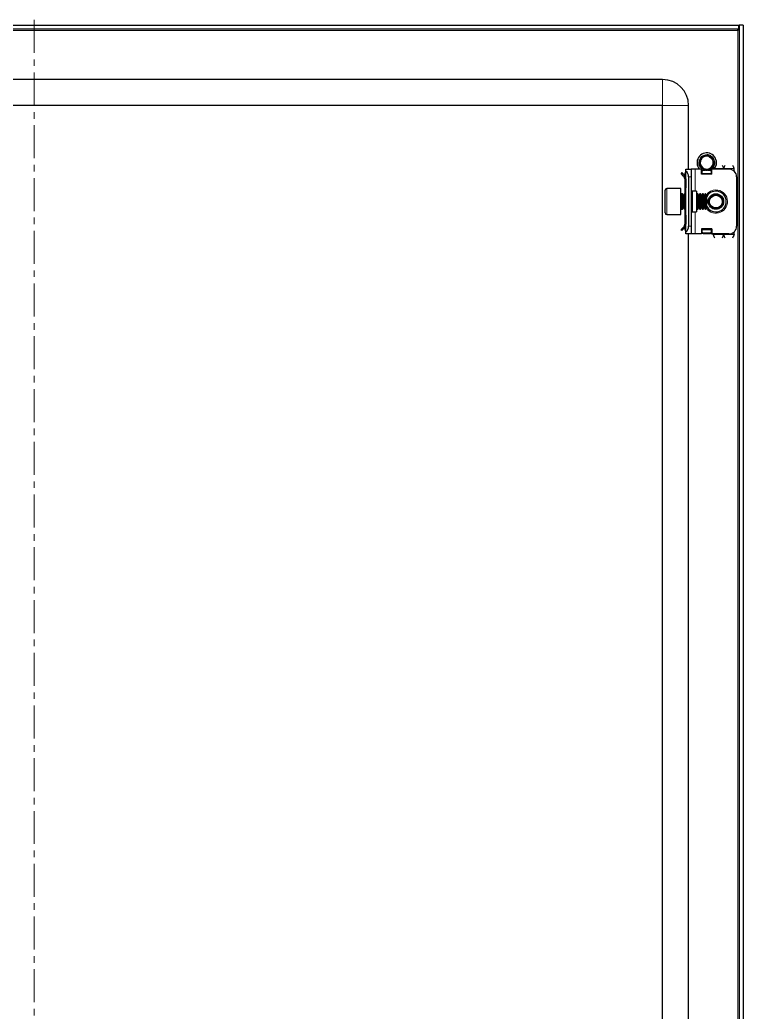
# Model space of a CAD drawing. Header units: millimetres. Extents: x -4 to 1444, y -624 to 1170.
# Drawn here: x 1165.2 to 1443.6, y 671.5 to 1053.8 of the extents above; entities that cross this region are included whole.
import ezdxf

# ---------------------------------------------------------------- set-up
doc = ezdxf.new("R2010")
doc.units = ezdxf.units.MM
doc.linetypes.add('CENTERX2', pattern=[20.32, 12.7, -2.54, 2.54, -2.54])
doc.layers.add('FORMAT', color=7, linetype='Continuous')

msp = doc.modelspace()

# ---------------------------------------------------------------- linework, layer by layer
at = {"color": 7, "linetype": 'Continuous', "lineweight": 25}
for p, q in [((899.32, 1051.79), (1441.92, 1051.79)), ((1441.92, 1050.29), (1441.92, 1051.79)), ((1443.62, 1051.79), (1442.12, 1051.79)), ((1442.12, 1051.79), (1442.12, -509.21)), ((1443.62, 1051.79), (1443.62, -509.21)), ((899.32, 1050.29), (1441.92, 1050.29)), ((1441.77, 1050.29), (1441.52, 1049.69)), ((1412.62, 1030.79), (928.62, 1030.79)), ((1412.62, 1020.79), (928.62, 1020.79)), ((1412.62, -478.21), (1412.62, 1020.79)), ((1422.62, 996.29), (1422.62, 1020.79)), ((1428.55, 1001.59), (1428.5, 1001.57)), ((1428.74, 1001.65), (1428.7, 1001.64)), ((1428.93, 1001.71), (1428.89, 1001.69)), ((1429.82, 1001.78), (1429.08, 1001.71)), ((1426.63, 998.88), (1426.62, 998.83)), ((1426.63, 998.88), (1426.65, 999.13)), ((1426.64, 999.09), (1426.63, 999.04)), ((1426.63, 998.67), (1426.65, 998.91)), ((1426.63, 998.67), (1426.63, 998.63)), ((1426.64, 998.48), (1426.65, 998.43)), ((1426.67, 999.29), (1426.66, 999.24)), ((1426.67, 998.29), (1426.67, 998.24)), ((1426.71, 999.49), (1426.7, 999.44)), ((1426.7, 998.1), (1426.71, 998.06)), ((1426.71, 999.49), (1426.78, 999.72)), ((1426.76, 999.68), (1426.75, 999.63)), ((1426.75, 997.92), (1426.76, 997.88)), ((1426.81, 997.75), (1426.81, 997.74)), ((1427.28, 1000.65), (1427.87, 1001.22)), ((1427.55, 1000.95), (1427.52, 1000.92)), ((1427.55, 1000.95), (1427.71, 1001.09)), ((1428, 1001.31), (1428.2, 1001.42)), ((1428.18, 1001.41), (1428.13, 1001.39)), ((1428.18, 1001.34), (1428.13, 1001.39)), ((1428.18, 1001.41), (1428.4, 1001.49)), ((1428.36, 1001.51), (1428.31, 1001.48)), ((1431.32, 1001.26), (1431.28, 1001.29)), ((1431.49, 1001.14), (1431.45, 1001.17)), ((1431.64, 1001), (1431.61, 1001.04)), ((1431.78, 1000.87), (1431.75, 1000.9)), ((1431.78, 1000.87), (1431.9, 1000.73)), ((1431.9, 1000.74), (1431.88, 1000.76)), ((1431.92, 999.65), (1432.08, 999.24)), ((1432.46, 997.81), (1432.47, 997.85)), ((1432.52, 997.99), (1432.53, 998.03)), ((1432.62, 998.59), (1432.56, 998.28)), ((1432.56, 998.18), (1432.57, 998.23)), ((1432.6, 998.38), (1432.6, 998.43)), ((1432.62, 998.79), (1432.62, 998.78)), ((1432.62, 998.59), (1432.62, 998.64)), ((1420.06, 994.92), (1419.71, 994.57)), ((1420.68, 993.6), (1419.71, 994.57)), ((1421.04, 993.95), (1420.06, 994.92)), ((1420.68, 993.6), (1421.04, 993.95)), ((1421.12, 994.29), (1421.12, 993.89)), ((1421.42, 994.99), (1421.62, 995.2)), ((1421.62, 996.29), (1423.62, 996.29)), ((1421.62, 995.52), (1421.62, 996.29)), ((1421.62, 972.05), (1421.62, 995.52)), ((1423.62, 996.29), (1423.62, 993.29)), ((1425.12, 996.29), (1423.62, 996.29)), ((1427.62, 996.29), (1425.12, 996.29)), ((1427.4, 996.77), (1427.43, 996.74)), ((1427.53, 996.64), (1427.57, 996.6)), ((1427.62, 994.29), (1427.62, 996.29)), ((1427.87, 995.47), (1427.62, 995.61)), ((1431.62, 994.29), (1427.62, 994.29)), ((1427.84, 996.37), (1427.64, 996.56)), ((1427.68, 996.5), (1427.72, 996.47)), ((1427.84, 996.37), (1427.88, 996.34)), ((1427.87, 995.91), (1428.22, 996.15)), ((1428.37, 995.91), (1427.87, 995.55)), ((1427.87, 995.55), (1427.87, 995.91)), ((1427.87, 994.64), (1427.87, 995.55)), ((1427.87, 994.29), (1427.87, 994.64)), ((1428.02, 996.25), (1428.06, 996.23)), ((1428.19, 996.15), (1428.05, 996.27)), ((1428.19, 996.15), (1428.2, 996.26)), ((1428.19, 996.15), (1428.23, 996.13)), ((1428.37, 995.91), (1428.77, 995.91)), ((1428.73, 995.92), (1428.53, 996.03)), ((1428.55, 995.98), (1428.59, 995.97)), ((1428.73, 995.92), (1428.77, 995.91)), ((1428.91, 995.87), (1428.95, 995.86)), ((1430.07, 995.82), (1429.89, 995.8)), ((1430.22, 995.85), (1430.27, 995.86)), ((1430.46, 995.91), (1430.87, 995.91)), ((1431.37, 995.55), (1430.87, 995.91)), ((1431.16, 996.21), (1430.89, 996.09)), ((1430.97, 996.19), (1431.37, 995.91)), ((1431.37, 995.91), (1431.37, 995.55)), ((1431.37, 995.55), (1431.37, 994.64)), ((1431.37, 994.64), (1431.37, 994.29)), ((1431.62, 995.61), (1431.42, 995.5)), ((1431.42, 995.5), (1431.42, 994.29)), ((1431.62, 994.29), (1431.62, 996.29)), ((1438.12, 996.29), (1431.62, 996.29)), ((1431.89, 996.82), (1431.73, 996.69)), ((1431.86, 996.85), (1431.75, 996.66)), ((1432.39, 997.67), (1432.29, 997.48)), ((1432.41, 997.67), (1432.3, 997.49)), ((1440.12, 995.52), (1440.12, 996.54)), ((1421.12, 992.54), (1421.62, 992.54)), ((1421.12, 992.54), (1421.12, 989.04)), ((1421.62, 992.54), (1421.62, 989.04)), ((1422.62, 993.29), (1422.62, 974.29)), ((1423.62, 993.29), (1423.62, 974.29)), ((1441.12, 993.29), (1441.12, 974.29)), ((1413.62, 979.39), (1413.62, 988.19)), ((1419.62, 988.79), (1414.22, 988.79)), ((1419.62, 978.79), (1419.62, 988.79)), ((1420.24, 986.79), (1419.87, 986.79)), ((1420.62, 986.23), (1420.24, 986.79)), ((1420.24, 986.31), (1420.24, 986.79)), ((1420.24, 980.79), (1420.24, 986.31)), ((1421.01, 986.79), (1420.62, 986.23)), ((1421.24, 986.79), (1421.01, 986.79)), ((1421.01, 986.31), (1421.01, 986.79)), ((1421.01, 980.79), (1421.01, 986.31)), ((1421.62, 989.04), (1421.12, 989.04)), ((1421.12, 989.04), (1421.12, 986.79)), ((1421.62, 986.23), (1421.24, 986.79)), ((1421.24, 986.31), (1421.24, 986.79)), ((1421.24, 980.79), (1421.24, 986.31)), ((1425.62, 987.79), (1424.12, 987.79)), ((1425.62, 987.79), (1425.62, 979.79)), ((1426.01, 986.79), (1425.62, 986.23)), ((1426.24, 986.79), (1426.01, 986.79)), ((1426.01, 986.31), (1426.01, 986.79)), ((1426.01, 980.79), (1426.01, 986.31)), ((1426.62, 986.23), (1426.24, 986.79)), ((1426.24, 986.31), (1426.24, 986.79)), ((1426.24, 980.79), (1426.24, 986.31)), ((1427.01, 986.79), (1426.62, 986.23)), ((1427.24, 986.79), (1427.01, 986.79)), ((1427.01, 986.31), (1427.01, 986.79)), ((1427.01, 980.79), (1427.01, 986.31)), ((1427.62, 986.23), (1427.24, 986.79)), ((1427.24, 986.31), (1427.24, 986.79)), ((1427.24, 980.79), (1427.24, 986.31)), ((1428.01, 986.79), (1427.62, 986.23)), ((1428.24, 986.79), (1428.01, 986.79)), ((1428.01, 986.31), (1428.01, 986.79)), ((1428.01, 980.79), (1428.01, 986.31)), ((1428.62, 986.23), (1428.24, 986.79)), ((1428.24, 986.31), (1428.24, 986.79)), ((1428.24, 980.79), (1428.24, 986.31)), ((1429.01, 986.79), (1428.62, 986.23)), ((1429.07, 986.79), (1429.01, 986.79)), ((1429.01, 986.31), (1429.01, 986.79)), ((1429.01, 980.79), (1429.01, 986.31)), ((1429.62, 986.23), (1429.07, 986.79)), ((1429.07, 980.79), (1429.07, 986.79)), ((1420.62, 985.85), (1420.62, 986.23)), ((1420.62, 981.34), (1420.62, 985.85)), ((1426.62, 985.85), (1426.62, 986.23)), ((1426.62, 981.34), (1426.62, 985.85)), ((1427.62, 985.85), (1427.62, 986.23)), ((1427.62, 981.34), (1427.62, 985.85)), ((1428.62, 985.85), (1428.62, 986.23)), ((1428.62, 981.34), (1428.62, 985.85)), ((1429.62, 981.34), (1429.62, 986.23)), ((1414.22, 978.79), (1419.62, 978.79)), ((1419.87, 980.79), (1420.24, 980.79)), ((1420.24, 980.79), (1420.62, 981.34)), ((1420.62, 981.34), (1421.01, 980.79)), ((1421.01, 980.79), (1421.24, 980.79)), ((1421.12, 980.79), (1421.12, 978.54)), ((1421.24, 980.79), (1421.62, 981.34)), ((1424.12, 979.79), (1425.62, 979.79)), ((1425.62, 981.34), (1426.01, 980.79)), ((1426.01, 980.79), (1426.24, 980.79)), ((1426.24, 980.79), (1426.62, 981.34)), ((1426.62, 981.34), (1427.01, 980.79)), ((1427.01, 980.79), (1427.24, 980.79)), ((1427.24, 980.79), (1427.62, 981.34)), ((1427.62, 981.34), (1428.01, 980.79)), ((1428.01, 980.79), (1428.24, 980.79)), ((1428.24, 980.79), (1428.62, 981.34)), ((1428.62, 981.34), (1429.01, 980.79)), ((1429.01, 980.79), (1429.07, 980.79)), ((1429.07, 980.79), (1429.62, 981.34)), ((1421.12, 978.54), (1421.62, 978.54)), ((1421.12, 978.54), (1421.12, 975.04)), ((1421.12, 975.04), (1421.62, 975.04)), ((1421.62, 978.54), (1421.62, 975.04)), ((1420.68, 973.97), (1419.71, 973)), ((1420.06, 972.65), (1419.71, 973)), ((1421.04, 973.62), (1420.06, 972.65)), ((1420.68, 973.97), (1421.04, 973.62)), ((1421.12, 973.29), (1421.12, 973.75)), ((1421.62, 972.37), (1421.42, 972.58)), ((1421.62, 971.29), (1421.62, 972.05)), ((1423.62, 971.29), (1421.62, 971.29)), ((1422.62, 596.29), (1422.62, 971.29)), ((1423.62, 974.29), (1423.62, 971.29)), ((1425.12, 971.29), (1423.62, 971.29)), ((1427.62, 971.29), (1425.12, 971.29)), ((1431.62, 973.29), (1427.62, 973.29)), ((1427.62, 973.29), (1427.62, 971.29)), ((1427.87, 972.93), (1427.87, 973.29)), ((1427.87, 972.02), (1427.87, 972.93)), ((1427.87, 972.02), (1428.37, 971.66)), ((1427.87, 971.66), (1427.87, 972.02)), ((1428.37, 971.31), (1427.87, 971.66)), ((1430.87, 971.66), (1428.37, 971.66)), ((1428.37, 971.66), (1428.37, 971.31)), ((1430.87, 971.31), (1428.37, 971.31)), ((1430.87, 971.66), (1431.37, 972.02)), ((1430.87, 971.31), (1430.87, 971.66)), ((1431.37, 971.66), (1430.87, 971.31)), ((1431.37, 973.29), (1431.37, 972.93)), ((1431.37, 972.93), (1431.37, 972.02)), ((1431.37, 972.02), (1431.37, 971.66)), ((1431.42, 973.29), (1431.42, 971.4)), ((1431.42, 971.4), (1431.62, 971.4)), ((1431.62, 973.29), (1431.62, 971.29)), ((1438.12, 971.29), (1431.62, 971.29)), ((1432.12, 971.04), (1432.12, 971.29)), ((1440.12, 971.04), (1440.12, 972.05))]:
    msp.add_line(p, q, dxfattribs=at)
at = {"color": 8, "linetype": 'Continuous', "lineweight": 18}
for p, q in [((899.72, 1049.69), (1441.52, 1049.69)), ((1441.52, 1049.69), (1441.52, -507.11)), ((1412.62, 1020.79), (1412.62, 1030.79)), ((1412.62, 1020.79), (1422.62, 1020.79)), ((1421.62, 994.29), (1421.12, 994.29)), ((1421.62, 994.79), (1421.42, 994.99)), ((1425.12, 996.29), (1425.12, 987.79)), ((1431.37, 994.64), (1427.87, 994.64)), ((1432.62, 996.54), (1436.12, 996.54)), ((1440.12, 996.54), (1436.12, 996.54)), ((1423.62, 993.29), (1422.62, 993.29)), ((1414.22, 988.79), (1414.22, 978.79)), ((1419.87, 986.79), (1419.87, 982.17)), ((1424.12, 987.79), (1424.12, 979.79)), ((1419.87, 982.17), (1419.87, 980.79)), ((1425.12, 979.79), (1425.12, 971.29)), ((1421.62, 973.29), (1421.12, 973.29)), ((1421.62, 972.79), (1421.42, 972.58)), ((1422.62, 974.29), (1423.62, 974.29)), ((1427.87, 972.93), (1431.37, 972.93)), ((1436.12, 971.04), (1432.12, 971.04)), ((1440.12, 971.04), (1436.12, 971.04))]:
    msp.add_line(p, q, dxfattribs=at)
at = {"color": 7, "linetype": 'Continuous', "lineweight": 25}
for radius in [3, 2.76, 2.45]:
    msp.add_circle((1433.12, 983.79), radius, dxfattribs=at)
for centre, radius, start, end in [((1412.62, 1020.79), 10, 0, 90), ((1429.62, 998.79), 3.75, 0, 221.8103), ((1429.62, 998.79), 3, 59.9286, 86.2193), ((1429.62, 998.79), 2.5, 168.5944, 228.5944), ((1429.62, 998.79), 2.5, 108.5944, 168.5944), ((1429.62, 998.79), 2.5, 75.8881, 108.5944), ((1429.62, 998.79), 2.5, 288.5944, 348.5944), ((1429.62, 998.79), 3, 360, 40.7437), ((1429.62, 998.79), 2.5, 348.5944, 10.5165), ((1429.62, 998.79), 3.75, 318.1897, 0), ((1422.12, 994.29), 1, 135, 180), ((1419.62, 993.29), 3, 360, 48.1897), ((1429.62, 998.79), 2.5, 228.5944, 288.5944), ((1438.12, 993.29), 3, 360, 90), ((1414.22, 988.19), 0.6, 90, 180), ((1419.87, 987.04), 0.25, 180, 270), ((1424.12, 988.29), 0.5, 180, 270), ((1433.12, 983.79), 4, 270, 151.045), ((1414.22, 979.39), 0.6, 180, 270), ((1419.87, 980.54), 0.25, 90, 180), ((1424.12, 979.29), 0.5, 90, 180), ((1433.12, 983.79), 4, 208.955, 270), ((1422.12, 973.29), 1, 180, 225), ((1419.62, 974.29), 3, 311.8103, 360), ((1438.12, 974.29), 3, 270, 360)]:
    msp.add_arc(centre, radius, start, end, dxfattribs=at)
at = {"color": 8, "linetype": 'Continuous', "lineweight": 18}
for start, end in [(215.4622, 90), (90, 144.5378)]:
    msp.add_arc((1433.12, 983.79), 4.5, start, end, dxfattribs=at)
at = {"color": 7, "linetype": 'Continuous', "lineweight": 25}
for points, knots in [([(1442.12, 1051.79), (1442.11, 1051.6), (1442.09, 1051.24), (1442.01, 1050.87), (1441.93, 1050.68), (1441.92, 1050.67)], [0, 0, 0, 0, 0.48755, 0.9750699, 1, 1, 1, 1]), ([(1428.55, 1001.59), (1428.58, 1001.56), (1428.63, 1001.51), (1428.68, 1001.43), (1428.71, 1001.35), (1428.72, 1001.27), (1428.72, 1001.19), (1428.71, 1001.15), (1428.71, 1001.13)], [0, 0, 0, 0, 0.208724, 0.39105, 0.568219, 0.73683, 0.894853, 1, 1, 1, 1]), ([(1428.73, 1001.13), (1428.74, 1001.14), (1428.76, 1001.18), (1428.77, 1001.26), (1428.78, 1001.36), (1428.77, 1001.45), (1428.74, 1001.55), (1428.71, 1001.61), (1428.7, 1001.64)], [0, 0, 0, 0, 0.043388, 0.23288, 0.422274, 0.611632, 0.803279, 1, 1, 1, 1]), ([(1428.74, 1001.65), (1428.77, 1001.63), (1428.81, 1001.57), (1428.84, 1001.49), (1428.86, 1001.4), (1428.87, 1001.32), (1428.85, 1001.24), (1428.84, 1001.19), (1428.82, 1001.16), (1428.82, 1001.16)], [0, 0, 0, 0, 0.198483, 0.367712, 0.531083, 0.685778, 0.830503, 0.965152, 1, 1, 1, 1]), ([(1429.08, 1001.71), (1429.08, 1001.69), (1429.1, 1001.65), (1429.12, 1001.57), (1429.12, 1001.49), (1429.1, 1001.41), (1429.07, 1001.33), (1429, 1001.25), (1428.91, 1001.19), (1428.85, 1001.16), (1428.83, 1001.16)], [0, 0, 0, 0, 0.098631, 0.238541, 0.378532, 0.49895, 0.601027, 0.777401, 0.9101, 1, 1, 1, 1]), ([(1428.85, 1001.17), (1428.86, 1001.2), (1428.88, 1001.24), (1428.91, 1001.33), (1428.93, 1001.43), (1428.93, 1001.56), (1428.9, 1001.64), (1428.89, 1001.69)], [0, 0, 0, 0, 0.13286, 0.29106, 0.491007, 0.69089, 1, 1, 1, 1]), ([(1428.93, 1001.71), (1428.95, 1001.68), (1428.98, 1001.63), (1429, 1001.54), (1429.01, 1001.46), (1429, 1001.38), (1428.98, 1001.29), (1428.93, 1001.23), (1428.91, 1001.19)], [0, 0, 0, 0, 0.16279, 0.324686, 0.479688, 0.626058, 0.76302, 1, 1, 1, 1]), ([(1428.93, 1001.2), (1428.93, 1001.21), (1428.96, 1001.23), (1429, 1001.29), (1429.04, 1001.37), (1429.07, 1001.46), (1429.09, 1001.56), (1429.09, 1001.64), (1429.08, 1001.69), (1429.08, 1001.71)], [0, 0, 0, 0, 0.036757, 0.196192, 0.355485, 0.51469, 0.719746, 0.882005, 1, 1, 1, 1]), ([(1426.85, 998.85), (1426.83, 998.86), (1426.79, 998.86), (1426.71, 998.86), (1426.65, 998.84), (1426.62, 998.83)], [0, 0, 0, 0, 0.236131, 0.613435, 1, 1, 1, 1]), ([(1427.02, 998.99), (1427.01, 998.99), (1426.98, 999.01), (1426.91, 999.03), (1426.81, 999.05), (1426.72, 999.05), (1426.66, 999.04), (1426.63, 999.04)], [0, 0, 0, 0, 0.050156, 0.304513, 0.55888, 0.776903, 1, 1, 1, 1]), ([(1426.63, 998.88), (1426.66, 998.9), (1426.72, 998.93), (1426.82, 998.95), (1426.9, 998.95), (1426.95, 998.95), (1426.97, 998.94)], [0, 0, 0, 0, 0.293779, 0.558982, 0.818494, 1, 1, 1, 1]), ([(1427.4, 996.77), (1427.28, 996.92), (1427, 997.28), (1426.71, 997.93), (1426.65, 998.44), (1426.63, 998.7)], [0, 0, 0, 0, 0.274163, 0.639603, 1, 1, 1, 1]), ([(1426.64, 999.09), (1426.67, 999.1), (1426.74, 999.12), (1426.83, 999.14), (1426.92, 999.13), (1427.01, 999.11), (1427.06, 999.09), (1427.09, 999.07), (1427.09, 999.07)], [0, 0, 0, 0, 0.227908, 0.430276, 0.627707, 0.816134, 0.99284, 1, 1, 1, 1]), ([(1426.74, 998.04), (1426.72, 998.08), (1426.66, 998.23), (1426.65, 998.4), (1426.64, 998.51)], [0, 0, 0, 0, 0.28291, 1, 1, 1, 1]), ([(1427.1, 999.1), (1427.08, 999.12), (1427.02, 999.16), (1426.94, 999.21), (1426.84, 999.24), (1426.75, 999.25), (1426.69, 999.24), (1426.66, 999.24)], [0, 0, 0, 0, 0.19243, 0.403622, 0.614801, 0.805152, 1, 1, 1, 1]), ([(1426.67, 999.29), (1426.7, 999.3), (1426.77, 999.32), (1426.86, 999.32), (1426.95, 999.3), (1427.03, 999.27), (1427.09, 999.23), (1427.13, 999.2), (1427.14, 999.19)], [0, 0, 0, 0, 0.205811, 0.38496, 0.558827, 0.724121, 0.878934, 1, 1, 1, 1]), ([(1427.13, 999.23), (1427.11, 999.26), (1427.06, 999.31), (1426.98, 999.36), (1426.9, 999.41), (1426.8, 999.44), (1426.73, 999.44), (1426.7, 999.44)], [0, 0, 0, 0, 0.183111, 0.381533, 0.579913, 0.787111, 1, 1, 1, 1]), ([(1426.71, 999.49), (1426.74, 999.49), (1426.81, 999.5), (1426.9, 999.49), (1426.98, 999.46), (1427.05, 999.42), (1427.11, 999.37), (1427.15, 999.33), (1427.16, 999.31)], [0, 0, 0, 0, 0.207037, 0.38272, 0.55212, 0.712365, 0.86221, 1, 1, 1, 1]), ([(1426.93, 997.49), (1426.92, 997.52), (1426.82, 997.65), (1426.78, 997.81), (1426.74, 997.94)], [0, 0, 0, 0, 0.192577, 1, 1, 1, 1]), ([(1426.75, 999.62), (1426.75, 999.64), (1426.77, 999.75), (1426.82, 999.86), (1426.87, 999.94)], [0, 0, 0, 0, 0.218168, 1, 1, 1, 1]), ([(1427.17, 999.32), (1427.16, 999.34), (1427.13, 999.39), (1427.08, 999.46), (1427.01, 999.52), (1426.92, 999.58), (1426.83, 999.62), (1426.78, 999.63), (1426.75, 999.63)], [0, 0, 0, 0, 0.112687, 0.266978, 0.464332, 0.661607, 0.829157, 1, 1, 1, 1]), ([(1426.76, 999.68), (1426.79, 999.68), (1426.85, 999.67), (1426.93, 999.65), (1427.01, 999.61), (1427.07, 999.57), (1427.12, 999.51), (1427.16, 999.45), (1427.17, 999.41), (1427.18, 999.39)], [0, 0, 0, 0, 0.164802, 0.328662, 0.485343, 0.633184, 0.771489, 0.900657, 1, 1, 1, 1]), ([(1427.17, 999.28), (1427.17, 999.25), (1427.15, 999.17), (1427.09, 999.07), (1427.02, 998.99), (1426.96, 998.92), (1426.89, 998.87), (1426.83, 998.84), (1426.8, 998.83), (1426.79, 998.82)], [0, 0, 0, 0, 0.125166, 0.336769, 0.488675, 0.640371, 0.791962, 0.943503, 1, 1, 1, 1]), ([(1426.79, 998.82), (1426.79, 998.75), (1426.81, 998.36), (1426.99, 997.69), (1427.35, 997.21), (1427.52, 996.99)], [0, 0, 0, 0, 0.108003, 0.585763, 1, 1, 1, 1]), ([(1428.16, 1001.34), (1428.09, 1001.29), (1427.74, 1001.06), (1427.25, 1000.55), (1427.02, 1000), (1426.92, 999.75)], [0, 0, 0, 0, 0.128781, 0.613629, 1, 1, 1, 1]), ([(1426.92, 999.75), (1426.93, 999.75), (1426.96, 999.74), (1427.01, 999.72), (1427.07, 999.67), (1427.12, 999.61), (1427.16, 999.54), (1427.19, 999.44), (1427.18, 999.34), (1427.17, 999.29), (1427.17, 999.28)], [0, 0, 0, 0, 0.022761, 0.192243, 0.346896, 0.477535, 0.588677, 0.783334, 0.968624, 1, 1, 1, 1]), ([(1427.19, 999.35), (1427.19, 999.38), (1427.17, 999.45), (1427.13, 999.53), (1427.09, 999.61), (1427.03, 999.67), (1426.97, 999.72), (1426.93, 999.75), (1426.92, 999.75)], [0, 0, 0, 0, 0.182737, 0.363423, 0.543947, 0.724373, 0.904747, 1, 1, 1, 1]), ([(1428.83, 1001.16), (1428.81, 1001.15), (1428.77, 1001.14), (1428.69, 1001.12), (1428.59, 1001.12), (1428.5, 1001.14), (1428.41, 1001.16), (1428.33, 1001.2), (1428.26, 1001.24), (1428.2, 1001.29), (1428.17, 1001.33), (1428.16, 1001.34)], [0, 0, 0, 0, 0.0429601, 0.1733, 0.2742626, 0.4010814, 0.5277159, 0.6542588, 0.7807587, 0.9368521, 1, 1, 1, 1]), ([(1428.18, 1001.41), (1428.21, 1001.39), (1428.26, 1001.36), (1428.33, 1001.28), (1428.38, 1001.22), (1428.39, 1001.18), (1428.4, 1001.17)], [0, 0, 0, 0, 0.319514, 0.608493, 0.891527, 1, 1, 1, 1]), ([(1428.47, 1001.15), (1428.47, 1001.15), (1428.47, 1001.18), (1428.45, 1001.25), (1428.42, 1001.34), (1428.37, 1001.42), (1428.33, 1001.46), (1428.31, 1001.48)], [0, 0, 0, 0, 0.00279, 0.269575, 0.536371, 0.765499, 1, 1, 1, 1]), ([(1428.36, 1001.51), (1428.39, 1001.48), (1428.44, 1001.44), (1428.5, 1001.36), (1428.55, 1001.28), (1428.57, 1001.21), (1428.58, 1001.15), (1428.58, 1001.13)], [0, 0, 0, 0, 0.234253, 0.442787, 0.646465, 0.841043, 1, 1, 1, 1]), ([(1428.61, 1001.13), (1428.62, 1001.16), (1428.63, 1001.22), (1428.62, 1001.32), (1428.6, 1001.41), (1428.56, 1001.5), (1428.52, 1001.54), (1428.5, 1001.57)], [0, 0, 0, 0, 0.181695, 0.396783, 0.61186, 0.803681, 1, 1, 1, 1]), ([(1430.23, 1001.21), (1430.52, 1001.16), (1430.81, 1001.1), (1431.08, 1000.98), (1431.09, 1000.97)], [0, 0, 0, 0, 0.965671, 1, 1, 1, 1]), ([(1430.23, 1001.21), (1430.33, 1001.17), (1430.46, 1001.12), (1430.59, 1001.04), (1430.63, 1001.02)], [0, 0, 0, 0, 0.681733, 1, 1, 1, 1]), ([(1430.63, 1001.02), (1430.71, 1000.98), (1431.03, 1000.82), (1431.54, 1000.41), (1431.79, 999.91), (1431.92, 999.65)], [0, 0, 0, 0, 0.130652, 0.560007, 1, 1, 1, 1]), ([(1430.78, 996.42), (1430.85, 996.46), (1431.17, 996.65), (1431.66, 997.11), (1431.97, 997.7), (1432.06, 998.04), (1432.07, 998.1)], [0, 0, 0, 0, 0.104785, 0.513079, 0.918136, 1, 1, 1, 1]), ([(1431.09, 1000.97), (1431.09, 1000.99), (1431.07, 1001.04), (1431.07, 1001.11), (1431.07, 1001.2), (1431.09, 1001.29), (1431.11, 1001.35), (1431.13, 1001.38)], [0, 0, 0, 0, 0.113604, 0.31095, 0.508229, 0.75166, 1, 1, 1, 1]), ([(1431.14, 1001.37), (1431.14, 1001.33), (1431.14, 1001.27), (1431.11, 1001.17), (1431.09, 1001.11), (1431.07, 1001.09), (1431.07, 1001.08)], [0, 0, 0, 0, 0.357139, 0.680979, 0.998183, 1, 1, 1, 1]), ([(1431.08, 1001), (1431.11, 1001.01), (1431.15, 1001.05), (1431.21, 1001.12), (1431.25, 1001.2), (1431.27, 1001.26), (1431.28, 1001.29)], [0, 0, 0, 0, 0.228254, 0.510351, 0.752319, 1, 1, 1, 1]), ([(1431.69, 1000.57), (1431.68, 1000.56), (1431.63, 1000.55), (1431.55, 1000.54), (1431.45, 1000.56), (1431.36, 1000.6), (1431.28, 1000.65), (1431.19, 1000.73), (1431.12, 1000.85), (1431.1, 1000.93), (1431.09, 1000.97)], [0, 0, 0, 0, 0.073646, 0.169563, 0.351373, 0.438893, 0.519676, 0.682906, 0.8512, 1, 1, 1, 1]), ([(1431.32, 1001.26), (1431.31, 1001.22), (1431.31, 1001.16), (1431.27, 1001.06), (1431.23, 1000.99), (1431.17, 1000.92), (1431.13, 1000.9), (1431.12, 1000.88)], [0, 0, 0, 0, 0.240212, 0.454711, 0.664287, 0.864517, 1, 1, 1, 1]), ([(1431.13, 1000.85), (1431.16, 1000.86), (1431.21, 1000.88), (1431.29, 1000.94), (1431.36, 1001.01), (1431.41, 1001.09), (1431.44, 1001.14), (1431.45, 1001.17)], [0, 0, 0, 0, 0.172104, 0.391099, 0.610089, 0.802801, 1, 1, 1, 1]), ([(1432.46, 997.81), (1432.25, 997.38), (1431.94, 996.73), (1431.35, 996.34), (1431.15, 996.2)], [0, 0, 0, 0, 0.657042, 1, 1, 1, 1]), ([(1431.49, 1001.14), (1431.48, 1001.1), (1431.46, 1001.04), (1431.42, 1000.95), (1431.37, 1000.88), (1431.3, 1000.82), (1431.24, 1000.78), (1431.2, 1000.77), (1431.18, 1000.77)], [0, 0, 0, 0, 0.209239, 0.392702, 0.571062, 0.740844, 0.899958, 1, 1, 1, 1]), ([(1431.19, 1000.75), (1431.2, 1000.75), (1431.25, 1000.75), (1431.32, 1000.78), (1431.41, 1000.82), (1431.49, 1000.88), (1431.56, 1000.95), (1431.59, 1001.01), (1431.61, 1001.04)], [0, 0, 0, 0, 0.0505, 0.241124, 0.431653, 0.622154, 0.808692, 1, 1, 1, 1]), ([(1431.64, 1001), (1431.63, 1000.97), (1431.61, 1000.91), (1431.55, 1000.83), (1431.49, 1000.77), (1431.42, 1000.72), (1431.35, 1000.69), (1431.29, 1000.68), (1431.26, 1000.68), (1431.26, 1000.68)], [0, 0, 0, 0, 0.198035, 0.367663, 0.531495, 0.686664, 0.831818, 0.981917, 1, 1, 1, 1]), ([(1431.27, 1000.67), (1431.27, 1000.67), (1431.31, 1000.66), (1431.37, 1000.67), (1431.46, 1000.69), (1431.54, 1000.72), (1431.62, 1000.77), (1431.69, 1000.83), (1431.73, 1000.88), (1431.75, 1000.9)], [0, 0, 0, 0, 0.018281, 0.175639, 0.332896, 0.490097, 0.647274, 0.821632, 1, 1, 1, 1]), ([(1431.78, 1000.87), (1431.77, 1000.84), (1431.74, 1000.79), (1431.68, 1000.72), (1431.61, 1000.67), (1431.54, 1000.64), (1431.47, 1000.62), (1431.4, 1000.61), (1431.34, 1000.62), (1431.32, 1000.62)], [0, 0, 0, 0, 0.159446, 0.318034, 0.469983, 0.61348, 0.747649, 0.872856, 1, 1, 1, 1]), ([(1431.33, 1000.62), (1431.37, 1000.61), (1431.42, 1000.59), (1431.51, 1000.59), (1431.58, 1000.6), (1431.67, 1000.63), (1431.77, 1000.67), (1431.84, 1000.73), (1431.88, 1000.76)], [0, 0, 0, 0, 0.149407, 0.278563, 0.407661, 0.536722, 0.727045, 1, 1, 1, 1]), ([(1431.9, 1000.74), (1431.88, 1000.72), (1431.85, 1000.67), (1431.78, 1000.61), (1431.73, 1000.58), (1431.7, 1000.57), (1431.69, 1000.57)], [0, 0, 0, 0, 0.315056, 0.630194, 0.945514, 1, 1, 1, 1]), ([(1431.69, 1000.57), (1431.72, 1000.54), (1431.96, 1000.32), (1432.31, 999.86), (1432.55, 999.25), (1432.61, 998.9), (1432.62, 998.79)], [0, 0, 0, 0, 0.050685, 0.485619, 0.826643, 1, 1, 1, 1]), ([(1432.07, 998.1), (1432.07, 998.13), (1432.06, 998.19), (1432.07, 998.26), (1432.07, 998.29)], [0, 0, 0, 0, 0.5444726, 1, 1, 1, 1]), ([(1432.07, 998.29), (1432.08, 998.3), (1432.09, 998.35), (1432.11, 998.4), (1432.13, 998.44), (1432.13, 998.45)], [0, 0, 0, 0, 0.157682, 0.80304, 1, 1, 1, 1]), ([(1432.52, 997.99), (1432.49, 997.98), (1432.42, 997.98), (1432.34, 998), (1432.26, 998.03), (1432.19, 998.07), (1432.13, 998.12), (1432.09, 998.18), (1432.08, 998.22), (1432.07, 998.23)], [0, 0, 0, 0, 0.165667, 0.330522, 0.488809, 0.638525, 0.778629, 0.909213, 1, 1, 1, 1]), ([(1432.46, 997.81), (1432.43, 997.81), (1432.37, 997.82), (1432.29, 997.85), (1432.22, 997.89), (1432.17, 997.94), (1432.12, 998), (1432.09, 998.06), (1432.07, 998.12), (1432.07, 998.15), (1432.07, 998.16)], [0, 0, 0, 0, 0.154027, 0.307095, 0.452862, 0.590123, 0.718565, 0.838856, 0.95247, 1, 1, 1, 1]), ([(1432.13, 998.45), (1432.14, 998.56), (1432.16, 998.83), (1432.11, 999.09), (1432.08, 999.24)], [0, 0, 0, 0, 0.408521, 1, 1, 1, 1]), ([(1432.1, 998.44), (1432.11, 998.43), (1432.14, 998.39), (1432.2, 998.34), (1432.29, 998.28), (1432.38, 998.25), (1432.48, 998.23), (1432.54, 998.23), (1432.57, 998.23)], [0, 0, 0, 0, 0.069872, 0.258455, 0.446951, 0.635422, 0.81547, 1, 1, 1, 1]), ([(1432.56, 998.18), (1432.53, 998.17), (1432.46, 998.16), (1432.37, 998.17), (1432.28, 998.19), (1432.21, 998.22), (1432.14, 998.26), (1432.11, 998.3), (1432.1, 998.32)], [0, 0, 0, 0, 0.208898, 0.388587, 0.562428, 0.727295, 0.881578, 1, 1, 1, 1]), ([(1432.1, 998.29), (1432.11, 998.27), (1432.14, 998.22), (1432.21, 998.16), (1432.28, 998.11), (1432.36, 998.07), (1432.44, 998.04), (1432.5, 998.04), (1432.53, 998.03)], [0, 0, 0, 0, 0.1372662, 0.3079499, 0.478578, 0.6491848, 0.8228334, 1, 1, 1, 1]), ([(1432.1, 998.15), (1432.1, 998.14), (1432.12, 998.09), (1432.18, 998.03), (1432.25, 997.96), (1432.32, 997.91), (1432.4, 997.87), (1432.45, 997.85), (1432.47, 997.85)], [0, 0, 0, 0, 0.076151, 0.276704, 0.47712, 0.677473, 0.837574, 1, 1, 1, 1]), ([(1432.13, 998.5), (1432.14, 998.51), (1432.16, 998.55), (1432.2, 998.59), (1432.25, 998.65), (1432.32, 998.7), (1432.39, 998.74), (1432.48, 998.77), (1432.55, 998.78), (1432.6, 998.78), (1432.62, 998.78)], [0, 0, 0, 0, 0.060221, 0.18113, 0.301988, 0.42281, 0.589437, 0.75603, 0.87711, 1, 1, 1, 1]), ([(1432.6, 998.38), (1432.56, 998.37), (1432.5, 998.35), (1432.4, 998.34), (1432.31, 998.35), (1432.23, 998.38), (1432.17, 998.41), (1432.14, 998.43), (1432.13, 998.44)], [0, 0, 0, 0, 0.214065, 0.402363, 0.585629, 0.760234, 0.923894, 1, 1, 1, 1]), ([(1432.16, 998.54), (1432.18, 998.53), (1432.24, 998.49), (1432.33, 998.45), (1432.42, 998.43), (1432.51, 998.42), (1432.57, 998.43), (1432.6, 998.43)], [0, 0, 0, 0, 0.189173, 0.404697, 0.62022, 0.807935, 1, 1, 1, 1]), ([(1432.62, 998.59), (1432.58, 998.57), (1432.52, 998.55), (1432.42, 998.53), (1432.33, 998.53), (1432.25, 998.54), (1432.2, 998.56), (1432.18, 998.57)], [0, 0, 0, 0, 0.235039, 0.445532, 0.651268, 0.847853, 1, 1, 1, 1]), ([(1432.27, 998.66), (1432.29, 998.65), (1432.35, 998.62), (1432.44, 998.61), (1432.54, 998.62), (1432.59, 998.63), (1432.62, 998.64)], [0, 0, 0, 0, 0.237597, 0.516729, 0.755527, 1, 1, 1, 1]), ([(1432.62, 998.8), (1432.59, 998.78), (1432.53, 998.74), (1432.44, 998.72), (1432.38, 998.71), (1432.35, 998.71)], [0, 0, 0, 0, 0.371226, 0.708872, 1, 1, 1, 1]), ([(1432.56, 998.18), (1432.55, 998.13), (1432.54, 998.05), (1432.5, 997.97), (1432.49, 997.95)], [0, 0, 0, 0, 0.657988, 1, 1, 1, 1]), ([(1432.62, 998.8), (1432.63, 998.74), (1432.63, 998.67), (1432.61, 998.59), (1432.6, 998.56)], [0, 0, 0, 0, 0.659859, 1, 1, 1, 1]), ([(1435.55, 997.85), (1435.63, 997.69), (1435.81, 997.34), (1436, 996.86), (1436.11, 996.58), (1436.12, 996.54)], [0, 0, 0, 0, 0.415483, 0.917152, 1, 1, 1, 1]), ([(1436.12, 996.54), (1436.22, 996.78), (1436.41, 997.27), (1436.6, 997.66), (1436.7, 997.86)], [0, 0, 0, 0, 0.5020654, 1, 1, 1, 1]), ([(1439.55, 997.85), (1439.63, 997.69), (1439.81, 997.34), (1440, 996.86), (1440.11, 996.58), (1440.12, 996.54)], [0, 0, 0, 0, 0.415483, 0.917152, 1, 1, 1, 1]), ([(1421.62, 992.54), (1421.6, 992.78), (1421.55, 993.26), (1421.26, 993.72), (1421.07, 993.92), (1421.04, 993.95)], [0, 0, 0, 0, 0.461863, 0.923726, 1, 1, 1, 1]), ([(1427.31, 996.9), (1427.27, 996.94), (1427.13, 997.08), (1427.04, 997.25), (1426.98, 997.37)], [0, 0, 0, 0, 0.288707, 1, 1, 1, 1]), ([(1427.4, 996.77), (1427.41, 996.8), (1427.45, 996.85), (1427.51, 996.91), (1427.58, 996.95), (1427.65, 996.98), (1427.73, 996.99), (1427.79, 997), (1427.83, 996.98), (1427.84, 996.98)], [0, 0, 0, 0, 0.169226, 0.337427, 0.497935, 0.649179, 0.790582, 0.922688, 1, 1, 1, 1]), ([(1427.89, 996.94), (1427.88, 996.94), (1427.81, 996.95), (1427.72, 996.92), (1427.61, 996.88), (1427.51, 996.83), (1427.46, 996.77), (1427.43, 996.74)], [0, 0, 0, 0, 0.046579, 0.362688, 0.551736, 0.740753, 1, 1, 1, 1]), ([(1427.52, 996.99), (1427.53, 996.99), (1427.56, 997.01), (1427.61, 997.02), (1427.7, 997.03), (1427.8, 997.02), (1427.9, 996.97), (1427.95, 996.93), (1427.97, 996.91)], [0, 0, 0, 0, 0.045866, 0.230744, 0.387461, 0.658246, 0.861978, 1, 1, 1, 1]), ([(1427.89, 996.97), (1427.86, 996.98), (1427.79, 997.01), (1427.7, 997.01), (1427.61, 997.01), (1427.55, 997), (1427.52, 996.99)], [0, 0, 0, 0, 0.251795, 0.502165, 0.752314, 1, 1, 1, 1]), ([(1427.53, 996.64), (1427.55, 996.67), (1427.58, 996.73), (1427.63, 996.8), (1427.7, 996.85), (1427.77, 996.89), (1427.84, 996.92), (1427.89, 996.92), (1427.91, 996.92)], [0, 0, 0, 0, 0.211659, 0.390361, 0.562352, 0.724819, 0.876696, 1, 1, 1, 1]), ([(1428.01, 996.87), (1428, 996.87), (1427.96, 996.87), (1427.88, 996.85), (1427.79, 996.81), (1427.7, 996.76), (1427.63, 996.69), (1427.59, 996.63), (1427.57, 996.6)], [0, 0, 0, 0, 0.05388, 0.236051, 0.418115, 0.600136, 0.797238, 1, 1, 1, 1]), ([(1427.68, 996.5), (1427.69, 996.53), (1427.71, 996.6), (1427.76, 996.68), (1427.82, 996.75), (1427.88, 996.8), (1427.95, 996.84), (1428, 996.84), (1428.03, 996.85)], [0, 0, 0, 0, 0.203485, 0.379971, 0.551008, 0.713426, 0.865499, 1, 1, 1, 1]), ([(1428.08, 996.78), (1428.08, 996.78), (1428.04, 996.77), (1427.98, 996.74), (1427.89, 996.69), (1427.82, 996.62), (1427.76, 996.55), (1427.73, 996.5), (1427.72, 996.47)], [0, 0, 0, 0, 0.002693, 0.20821, 0.413641, 0.619057, 0.807274, 1, 1, 1, 1]), ([(1427.84, 996.37), (1427.85, 996.41), (1427.86, 996.47), (1427.9, 996.56), (1427.95, 996.64), (1428.01, 996.7), (1428.06, 996.74), (1428.09, 996.75), (1428.1, 996.75)], [0, 0, 0, 0, 0.222831, 0.420099, 0.612409, 0.79585, 0.967895, 1, 1, 1, 1]), ([(1428.14, 996.65), (1428.13, 996.65), (1428.09, 996.63), (1428.03, 996.57), (1427.96, 996.5), (1427.91, 996.42), (1427.89, 996.37), (1427.88, 996.34)], [0, 0, 0, 0, 0.084965, 0.329338, 0.573716, 0.784411, 1, 1, 1, 1]), ([(1427.97, 996.91), (1427.98, 996.9), (1428.02, 996.87), (1428.07, 996.81), (1428.12, 996.72), (1428.15, 996.64), (1428.17, 996.55), (1428.18, 996.49), (1428.18, 996.47)], [0, 0, 0, 0, 0.066273, 0.267344, 0.423096, 0.618734, 0.814089, 1, 1, 1, 1]), ([(1428.02, 996.25), (1428.02, 996.29), (1428.02, 996.36), (1428.05, 996.45), (1428.1, 996.53), (1428.13, 996.58), (1428.16, 996.6), (1428.16, 996.6)], [0, 0, 0, 0, 0.275174, 0.522846, 0.765225, 0.99702, 1, 1, 1, 1]), ([(1428.18, 996.47), (1428.16, 996.44), (1428.12, 996.4), (1428.08, 996.31), (1428.06, 996.26), (1428.06, 996.23)], [0, 0, 0, 0, 0.36332, 0.677837, 1, 1, 1, 1]), ([(1428.26, 996.44), (1428.26, 996.44), (1428.26, 996.4), (1428.25, 996.34), (1428.23, 996.25), (1428.19, 996.19), (1428.17, 996.16)], [0, 0, 0, 0, 0.058255, 0.305509, 0.64716, 1, 1, 1, 1]), ([(1430.22, 995.85), (1430.19, 995.84), (1429.87, 995.78), (1429.23, 995.77), (1428.57, 995.95), (1428.24, 996.12), (1428.17, 996.16)], [0, 0, 0, 0, 0.044285, 0.46488, 0.894202, 1, 1, 1, 1]), ([(1428.18, 996.47), (1428.24, 996.43), (1428.57, 996.25), (1429.24, 996.07), (1429.86, 996.11), (1430.16, 996.18), (1430.16, 996.18)], [0, 0, 0, 0, 0.102158, 0.551599, 0.99962, 1, 1, 1, 1]), ([(1429.13, 995.85), (1429.08, 995.85), (1428.93, 995.85), (1428.78, 995.9), (1428.69, 995.93)], [0, 0, 0, 0, 0.353316, 1, 1, 1, 1]), ([(1429.79, 995.81), (1429.72, 995.8), (1429.55, 995.77), (1429.38, 995.79), (1429.28, 995.81)], [0, 0, 0, 0, 0.399625, 1, 1, 1, 1]), ([(1430.16, 996.18), (1430.16, 996.2), (1430.19, 996.25), (1430.25, 996.32), (1430.34, 996.38), (1430.4, 996.41), (1430.42, 996.42)], [0, 0, 0, 0, 0.153621, 0.528305, 0.811762, 1, 1, 1, 1]), ([(1430.3, 996.35), (1430.27, 996.33), (1430.23, 996.29), (1430.18, 996.23), (1430.16, 996.19), (1430.16, 996.18)], [0, 0, 0, 0, 0.41332, 0.833507, 1, 1, 1, 1]), ([(1430.22, 995.85), (1430.21, 995.87), (1430.19, 995.93), (1430.17, 996.01), (1430.17, 996.09), (1430.18, 996.17), (1430.22, 996.26), (1430.26, 996.31), (1430.29, 996.35)], [0, 0, 0, 0, 0.162579, 0.32416, 0.478216, 0.623372, 0.759205, 1, 1, 1, 1]), ([(1430.33, 996.35), (1430.33, 996.35), (1430.3, 996.3), (1430.27, 996.22), (1430.24, 996.11), (1430.24, 996.02), (1430.25, 995.93), (1430.26, 995.88), (1430.27, 995.86)], [0, 0, 0, 0, 0.001313, 0.309582, 0.493731, 0.677835, 0.837663, 1, 1, 1, 1]), ([(1430.41, 995.89), (1430.39, 995.92), (1430.35, 995.97), (1430.32, 996.06), (1430.31, 996.15), (1430.31, 996.23), (1430.33, 996.3), (1430.35, 996.36), (1430.38, 996.39), (1430.38, 996.4)], [0, 0, 0, 0, 0.195461, 0.359649, 0.517607, 0.666788, 0.806268, 0.936243, 1, 1, 1, 1]), ([(1430.45, 996.4), (1430.44, 996.38), (1430.42, 996.32), (1430.4, 996.24), (1430.39, 996.15), (1430.4, 996.03), (1430.43, 995.95), (1430.45, 995.9)], [0, 0, 0, 0, 0.147065, 0.321231, 0.495346, 0.669443, 1, 1, 1, 1]), ([(1430.41, 995.89), (1430.42, 995.89), (1430.43, 995.9), (1430.45, 995.9), (1430.45, 995.9)], [0, 0, 0, 0, 0.4789775, 1, 1, 1, 1]), ([(1430.42, 996.42), (1430.43, 996.42), (1430.48, 996.44), (1430.56, 996.45), (1430.66, 996.45), (1430.73, 996.44), (1430.77, 996.43), (1430.78, 996.42)], [0, 0, 0, 0, 0.099011, 0.388276, 0.61301, 0.895384, 1, 1, 1, 1]), ([(1430.6, 995.95), (1430.58, 995.98), (1430.53, 996.03), (1430.49, 996.11), (1430.46, 996.19), (1430.45, 996.28), (1430.45, 996.35), (1430.47, 996.39), (1430.47, 996.4)], [0, 0, 0, 0, 0.213002, 0.396975, 0.575181, 0.744364, 0.902779, 1, 1, 1, 1]), ([(1430.57, 996.44), (1430.57, 996.44), (1430.56, 996.41), (1430.55, 996.33), (1430.55, 996.23), (1430.57, 996.14), (1430.6, 996.05), (1430.63, 995.99), (1430.65, 995.97)], [0, 0, 0, 0, 0.019058, 0.219488, 0.419831, 0.620151, 0.807785, 1, 1, 1, 1]), ([(1430.79, 996.02), (1430.77, 996.05), (1430.71, 996.09), (1430.66, 996.17), (1430.62, 996.25), (1430.6, 996.34), (1430.59, 996.4), (1430.6, 996.44), (1430.6, 996.44)], [0, 0, 0, 0, 0.218347, 0.41099, 0.598711, 0.777744, 0.945667, 1, 1, 1, 1]), ([(1430.79, 996.02), (1430.78, 996.01), (1430.71, 995.99), (1430.65, 995.98), (1430.6, 995.97)], [0, 0, 0, 0, 0.3010252, 1, 1, 1, 1]), ([(1430.6, 995.95), (1430.61, 995.95), (1430.62, 995.96), (1430.64, 995.96), (1430.65, 995.97)], [0, 0, 0, 0, 0.4765794, 1, 1, 1, 1]), ([(1430.7, 996.44), (1430.7, 996.42), (1430.7, 996.37), (1430.71, 996.29), (1430.74, 996.19), (1430.78, 996.11), (1430.82, 996.07), (1430.84, 996.04)], [0, 0, 0, 0, 0.114393, 0.350182, 0.585971, 0.790611, 1, 1, 1, 1]), ([(1430.98, 996.11), (1430.95, 996.13), (1430.89, 996.17), (1430.83, 996.25), (1430.78, 996.32), (1430.76, 996.39), (1430.75, 996.42), (1430.75, 996.43)], [0, 0, 0, 0, 0.2607623, 0.4948046, 0.7237939, 0.9427899, 1, 1, 1, 1]), ([(1430.79, 996.02), (1430.8, 996.03), (1430.82, 996.03), (1430.83, 996.04), (1430.84, 996.04)], [0, 0, 0, 0, 0.476486, 1, 1, 1, 1]), ([(1430.8, 996.47), (1430.81, 996.47), (1430.85, 996.46), (1430.92, 996.43), (1431, 996.38), (1431.08, 996.31), (1431.12, 996.24), (1431.15, 996.2)], [0, 0, 0, 0, 0.084477, 0.253367, 0.470159, 0.686909, 1, 1, 1, 1]), ([(1430.87, 996.41), (1430.87, 996.39), (1430.88, 996.34), (1430.91, 996.27), (1430.96, 996.19), (1431, 996.15), (1431.03, 996.13)], [0, 0, 0, 0, 0.154183, 0.462567, 0.728091, 1, 1, 1, 1]), ([(1431.16, 996.21), (1431.13, 996.23), (1431.07, 996.26), (1431, 996.33), (1430.96, 996.38), (1430.95, 996.41)], [0, 0, 0, 0, 0.3628583, 0.6934345, 1, 1, 1, 1]), ([(1430.98, 996.11), (1430.99, 996.11), (1431, 996.12), (1431.02, 996.13), (1431.03, 996.13)], [0, 0, 0, 0, 0.477867, 1, 1, 1, 1]), ([(1431.16, 996.21), (1431.17, 996.21), (1431.18, 996.22), (1431.2, 996.23), (1431.2, 996.23)], [0, 0, 0, 0, 0.4801941, 1, 1, 1, 1]), ([(1431.33, 996.32), (1431.32, 996.31), (1431.27, 996.27), (1431.21, 996.25), (1431.17, 996.24)], [0, 0, 0, 0, 0.2307506, 1, 1, 1, 1]), ([(1431.33, 996.32), (1431.34, 996.32), (1431.35, 996.33), (1431.36, 996.34), (1431.37, 996.35)], [0, 0, 0, 0, 0.482687, 1, 1, 1, 1]), ([(1432.25, 997.4), (1432.23, 997.33), (1432.09, 996.98), (1431.77, 996.67), (1431.5, 996.44), (1431.45, 996.41)], [0, 0, 0, 0, 0.17549, 0.867074, 1, 1, 1, 1]), ([(1431.49, 996.43), (1431.49, 996.44), (1431.5, 996.45), (1431.52, 996.46), (1431.52, 996.46)], [0, 0, 0, 0, 0.484546, 1, 1, 1, 1]), ([(1432.17, 997.27), (1432.15, 997.21), (1432.05, 996.92), (1431.81, 996.7), (1431.6, 996.53)], [0, 0, 0, 0, 0.1718651, 1, 1, 1, 1]), ([(1431.63, 996.56), (1431.64, 996.56), (1431.65, 996.57), (1431.66, 996.58), (1431.66, 996.59)], [0, 0, 0, 0, 0.485158, 1, 1, 1, 1]), ([(1431.77, 996.68), (1431.77, 996.69), (1431.78, 996.7), (1431.79, 996.71), (1431.8, 996.72)], [0, 0, 0, 0, 0.4842322, 1, 1, 1, 1]), ([(1431.89, 996.82), (1431.9, 996.83), (1431.91, 996.84), (1431.93, 996.86), (1431.94, 996.87)], [0, 0, 0, 0, 0.2967964, 1, 1, 1, 1]), ([(1432.39, 997.67), (1432.37, 997.61), (1432.34, 997.49), (1432.27, 997.38), (1432.24, 997.32)], [0, 0, 0, 0, 0.4624819, 1, 1, 1, 1]), ([(1421.12, 992.54), (1421.1, 992.73), (1421.07, 993.02), (1420.89, 993.37), (1420.75, 993.52), (1420.68, 993.6)], [0, 0, 0, 0, 0.485042, 0.738404, 1, 1, 1, 1]), ([(1420.68, 973.97), (1420.8, 974.12), (1420.99, 974.35), (1421.11, 974.73), (1421.12, 974.93), (1421.12, 975.04)], [0, 0, 0, 0, 0.4850424, 0.7384039, 1, 1, 1, 1]), ([(1421.04, 973.62), (1421.19, 973.81), (1421.5, 974.19), (1421.62, 974.72), (1421.62, 975), (1421.62, 975.04)], [0, 0, 0, 0, 0.461863, 0.923726, 1, 1, 1, 1]), ([(1432.7, 969.72), (1432.62, 969.88), (1432.44, 970.23), (1432.25, 970.72), (1432.14, 971), (1432.12, 971.04)], [0, 0, 0, 0, 0.415483, 0.917152, 1, 1, 1, 1]), ([(1436.12, 971.04), (1436.03, 970.79), (1435.84, 970.3), (1435.65, 969.91), (1435.55, 969.71)], [0, 0, 0, 0, 0.502065, 1, 1, 1, 1]), ([(1436.7, 969.72), (1436.62, 969.88), (1436.44, 970.23), (1436.25, 970.72), (1436.14, 971), (1436.12, 971.04)], [0, 0, 0, 0, 0.415483, 0.917152, 1, 1, 1, 1]), ([(1440.12, 971.04), (1440.03, 970.79), (1439.84, 970.3), (1439.65, 969.91), (1439.55, 969.71)], [0, 0, 0, 0, 0.5020654, 1, 1, 1, 1])]:
    msp.add_open_spline(points, degree=3, knots=knots, dxfattribs=at)
msp.add_open_spline([(1441.52, 1049.69), (1441.56, 1049.76), (1441.62, 1049.92), (1441.72, 1050.12), (1441.82, 1050.26), (1441.89, 1050.28), (1441.92, 1050.29)], degree=3, dxfattribs=at)
at = {"layer": 'FORMAT', "linetype": 'CENTERX2', "lineweight": 18}
msp.add_line((1170.62, 1053.79), (1170.62, -511.21), dxfattribs=at)

doc.saveas('drawing.dxf')
